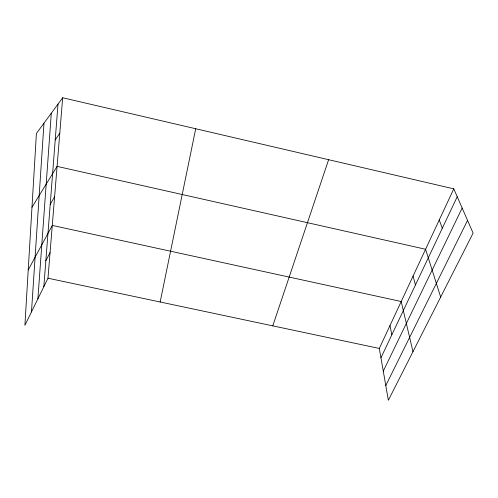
<?xml version="1.0" encoding="UTF-8"?>
<svg xmlns="http://www.w3.org/2000/svg" width="498" height="498" viewBox="0 0 498 498"><rect width="100%" height="100%" fill="white"/><g stroke="black" fill="none" stroke-linecap="round" stroke-linejoin="round"><path stroke-width="0.75" d="M31.467 311.947L43.973 123.168M37.892 298.825L51.306 113.195M43.824 286.711L58.005 104.088M62.667 97.751L36.404 133.464L24.9 325.356L47.982 278.214L62.667 97.751L453.778 188.848L473.1 233.108L388.359 400.249L379.308 348.444L453.778 188.848M160.157 301.987L195.714 128.739M272.773 325.86L328.63 159.702M380.945 357.813L457.22 196.741M383.273 371.141L462.156 208.052M385.788 385.552L467.547 220.396M45.835 260.796L50.074 252.53M28.218 269.966L52.278 225.413L401.201 301.514L412.973 351.7M50.211 204.417L54.612 196.741M31.978 207.286L57.083 166.369L425.585 249.261L440.674 297.063M55.216 140L59.791 133.134M47.982 278.214L379.308 348.444M439.255 219.967L442.311 228.227M413.06 276.11L415.457 284.931M389.971 325.592L391.839 334.812"/></g></svg>
